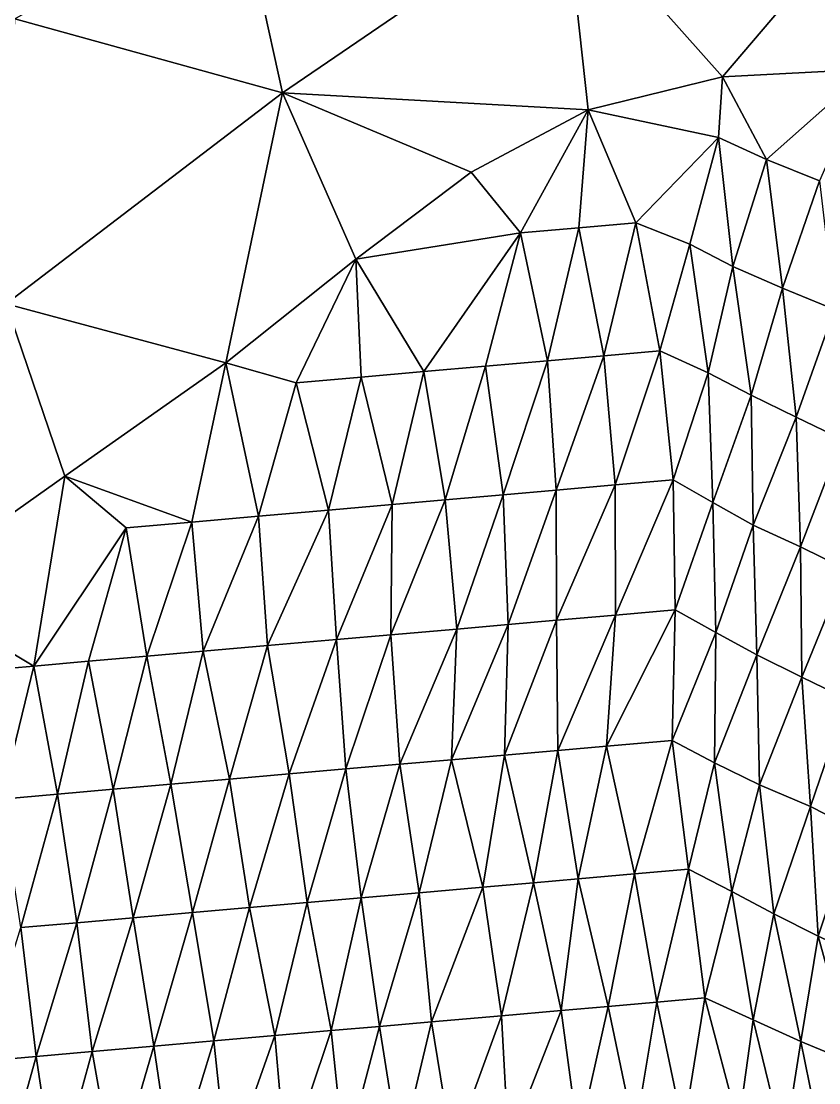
# Model space of a CAD drawing. Extents: x 993 to 3979, y 358 to 2875.
# Drawn here: x 1988 to 2272.5, y 1895.7 to 2274.3 of the extents above; entities that cross this region are included whole.
import ezdxf

# ---------------------------------------------------------------- set-up
doc = ezdxf.new("R2010")
doc.units = 0
doc.header["$MEASUREMENT"] = 0

msp = doc.modelspace()

# ---------------------------------------------------------------- linework, layer by layer
at = {"layer": 'modelTopoInnerCoarse_ts', "color": 2}
for points in [[(2253.91, 2225.04, 2295.73), (2238.22, 2254.5, 2265.97), (2290.25, 2257.25, 2294.59), (2253.91, 2225.04, 2295.73)], [(2272.77, 2217.4, 2306.84), (2253.91, 2225.04, 2295.73), (2290.25, 2257.25, 2294.59), (2272.77, 2217.4, 2306.84)], [(2236.74, 2232.83, 2280.12), (2190.22, 2242.75, 2250.29), (2238.22, 2254.5, 2265.97), (2236.74, 2232.83, 2280.12)], [(2253.91, 2225.04, 2295.73), (2236.74, 2232.83, 2280.12), (2238.22, 2254.5, 2265.97), (2253.91, 2225.04, 2295.73)], [(2166.08, 2198.8, 2257.69), (2148.53, 2220.5, 2249.4), (2190.22, 2242.75, 2250.29), (2166.08, 2198.8, 2257.69)], [(2186.93, 2200.63, 2267.94), (2166.08, 2198.8, 2257.69), (2190.22, 2242.75, 2250.29), (2186.93, 2200.63, 2267.94)], [(2207.23, 2202.4, 2279.64), (2186.93, 2200.63, 2267.94), (2190.22, 2242.75, 2250.29), (2207.23, 2202.4, 2279.64)], [(2236.74, 2232.83, 2280.12), (2207.23, 2202.4, 2279.64), (2190.22, 2242.75, 2250.29), (2236.74, 2232.83, 2280.12)], [(2236.74, 2232.83, 2280.12), (2226.56, 2194.8, 2289.51), (2207.23, 2202.4, 2279.64), (2236.74, 2232.83, 2280.12)], [(2241.82, 2186.84, 2310.22), (2226.56, 2194.8, 2289.51), (2236.74, 2232.83, 2280.12), (2241.82, 2186.84, 2310.22)], [(2241.82, 2186.84, 2310.22), (2236.74, 2232.83, 2280.12), (2253.91, 2225.04, 2295.73), (2241.82, 2186.84, 2310.22)], [(2259.6, 2179.1, 2324.21), (2241.82, 2186.84, 2310.22), (2253.91, 2225.04, 2295.73), (2259.6, 2179.1, 2324.21)], [(2259.6, 2179.1, 2324.21), (2253.91, 2225.04, 2295.73), (2272.77, 2217.4, 2306.84), (2259.6, 2179.1, 2324.21)], [(2166.08, 2198.8, 2257.69), (2107.38, 2189.5, 2251.12), (2148.53, 2220.5, 2249.4), (2166.08, 2198.8, 2257.69)], [(2278.15, 2171.43, 2336.16), (2259.6, 2179.1, 2324.21), (2272.77, 2217.4, 2306.84), (2278.15, 2171.43, 2336.16)], [(2186.93, 2200.63, 2267.94), (2175.76, 2153.21, 2275.53), (2166.08, 2198.8, 2257.69), (2186.93, 2200.63, 2267.94)], [(2195.91, 2154.97, 2287.66), (2175.76, 2153.21, 2275.53), (2186.93, 2200.63, 2267.94), (2195.91, 2154.97, 2287.66)], [(2207.23, 2202.4, 2279.64), (2195.91, 2154.97, 2287.66), (2186.93, 2200.63, 2267.94), (2207.23, 2202.4, 2279.64)], [(2215.85, 2156.72, 2300.32), (2195.91, 2154.97, 2287.66), (2207.23, 2202.4, 2279.64), (2215.85, 2156.72, 2300.32)], [(2226.56, 2194.8, 2289.51), (2215.85, 2156.72, 2300.32), (2207.23, 2202.4, 2279.64), (2226.56, 2194.8, 2289.51)], [(2166.08, 2198.8, 2257.69), (2131.62, 2149.35, 2261.53), (2107.38, 2189.5, 2251.12), (2166.08, 2198.8, 2257.69)], [(2166.08, 2198.8, 2257.69), (2153.59, 2151.27, 2268.8), (2131.62, 2149.35, 2261.53), (2166.08, 2198.8, 2257.69)], [(2175.76, 2153.21, 2275.53), (2153.59, 2151.27, 2268.8), (2166.08, 2198.8, 2257.69), (2175.76, 2153.21, 2275.53)], [(2233.03, 2148.93, 2315.91), (2215.85, 2156.72, 2300.32), (2226.56, 2194.8, 2289.51), (2233.03, 2148.93, 2315.91)], [(2233.03, 2148.93, 2315.91), (2226.56, 2194.8, 2289.51), (2241.82, 2186.84, 2310.22), (2233.03, 2148.93, 2315.91)], [(2086.15, 2145.37, 2251.09), (2061, 2152.5, 2249.84), (2107.38, 2189.5, 2251.12), (2086.15, 2145.37, 2251.09)], [(2109.27, 2147.39, 2255.27), (2086.15, 2145.37, 2251.09), (2107.38, 2189.5, 2251.12), (2109.27, 2147.39, 2255.27)], [(2131.62, 2149.35, 2261.53), (2109.27, 2147.39, 2255.27), (2107.38, 2189.5, 2251.12), (2131.62, 2149.35, 2261.53)], [(2248.36, 2140.97, 2336.43), (2233.03, 2148.93, 2315.91), (2241.82, 2186.84, 2310.22), (2248.36, 2140.97, 2336.43)], [(2248.36, 2140.97, 2336.43), (2241.82, 2186.84, 2310.22), (2259.6, 2179.1, 2324.21), (2248.36, 2140.97, 2336.43)], [(2264.52, 2133.09, 2354.75), (2248.36, 2140.97, 2336.43), (2259.6, 2179.1, 2324.21), (2264.52, 2133.09, 2354.75)], [(2264.52, 2133.09, 2354.75), (2259.6, 2179.1, 2324.21), (2278.15, 2171.43, 2336.16), (2264.52, 2133.09, 2354.75)], [(2280.72, 2125.21, 2372.96), (2264.52, 2133.09, 2354.75), (2278.15, 2171.43, 2336.16), (2280.72, 2125.21, 2372.96)], [(2195.91, 2154.97, 2287.66), (2178.85, 2107.04, 2310.93), (2175.76, 2153.21, 2275.53), (2195.91, 2154.97, 2287.66)], [(2195.91, 2154.97, 2287.66), (2199.95, 2108.89, 2320.53), (2178.85, 2107.04, 2310.93), (2195.91, 2154.97, 2287.66)], [(2215.85, 2156.72, 2300.32), (2199.95, 2108.89, 2320.53), (2195.91, 2154.97, 2287.66), (2215.85, 2156.72, 2300.32)], [(2220.54, 2110.69, 2331.47), (2199.95, 2108.89, 2320.53), (2215.85, 2156.72, 2300.32), (2220.54, 2110.69, 2331.47)], [(2233.03, 2148.93, 2315.91), (2220.54, 2110.69, 2331.47), (2215.85, 2156.72, 2300.32), (2233.03, 2148.93, 2315.91)], [(2048.87, 2095.67, 2262.43), (2003.53, 2112, 2255.97), (2061, 2152.5, 2249.84), (2048.87, 2095.67, 2262.43)], [(2072.66, 2097.75, 2264.87), (2048.87, 2095.67, 2262.43), (2061, 2152.5, 2249.84), (2072.66, 2097.75, 2264.87)], [(2086.15, 2145.37, 2251.09), (2072.66, 2097.75, 2264.87), (2061, 2152.5, 2249.84), (2086.15, 2145.37, 2251.09)], [(2153.59, 2151.27, 2268.8), (2139.26, 2103.58, 2284.82), (2131.62, 2149.35, 2261.53), (2153.59, 2151.27, 2268.8)], [(2159.94, 2105.39, 2295.52), (2139.26, 2103.58, 2284.82), (2153.59, 2151.27, 2268.8), (2159.94, 2105.39, 2295.52)], [(2175.76, 2153.21, 2275.53), (2159.94, 2105.39, 2295.52), (2153.59, 2151.27, 2268.8), (2175.76, 2153.21, 2275.53)], [(2178.85, 2107.04, 2310.93), (2159.94, 2105.39, 2295.52), (2175.76, 2153.21, 2275.53), (2178.85, 2107.04, 2310.93)], [(2109.27, 2147.39, 2255.27), (2097.6, 2099.93, 2264.21), (2086.15, 2145.37, 2251.09), (2109.27, 2147.39, 2255.27)], [(2120.3, 2101.92, 2269.53), (2097.6, 2099.93, 2264.21), (2109.27, 2147.39, 2255.27), (2120.3, 2101.92, 2269.53)], [(2131.62, 2149.35, 2261.53), (2120.3, 2101.92, 2269.53), (2109.27, 2147.39, 2255.27), (2131.62, 2149.35, 2261.53)], [(2139.26, 2103.58, 2284.82), (2120.3, 2101.92, 2269.53), (2131.62, 2149.35, 2261.53), (2139.26, 2103.58, 2284.82)], [(2234.74, 2102.64, 2355), (2220.54, 2110.69, 2331.47), (2233.03, 2148.93, 2315.91), (2234.74, 2102.64, 2355)], [(2234.74, 2102.64, 2355), (2233.03, 2148.93, 2315.91), (2248.36, 2140.97, 2336.43), (2234.74, 2102.64, 2355)], [(2097.6, 2099.93, 2264.21), (2072.66, 2097.75, 2264.87), (2086.15, 2145.37, 2251.09), (2097.6, 2099.93, 2264.21)], [(2249.13, 2094.6, 2378.03), (2234.74, 2102.64, 2355), (2248.36, 2140.97, 2336.43), (2249.13, 2094.6, 2378.03)], [(2249.13, 2094.6, 2378.03), (2248.36, 2140.97, 2336.43), (2264.52, 2133.09, 2354.75), (2249.13, 2094.6, 2378.03)], [(2266.03, 2086.78, 2394.36), (2249.13, 2094.6, 2378.03), (2264.52, 2133.09, 2354.75), (2266.03, 2086.78, 2394.36)], [(2266.03, 2086.78, 2394.36), (2264.52, 2133.09, 2354.75), (2280.72, 2125.21, 2372.96), (2266.03, 2086.78, 2394.36)], [(2282.23, 2078.91, 2412.55), (2266.03, 2086.78, 2394.36), (2280.72, 2125.21, 2372.96), (2282.23, 2078.91, 2412.55)], [(1992.49, 2044.3, 2258.88), (1946.62, 2071.75, 2253.01), (2003.53, 2112, 2255.97), (1992.49, 2044.3, 2258.88)], [(2025.46, 2093.62, 2259.02), (1992.49, 2044.3, 2258.88), (2003.53, 2112, 2255.97), (2025.46, 2093.62, 2259.02)], [(2048.87, 2095.67, 2262.43), (2025.46, 2093.62, 2259.02), (2003.53, 2112, 2255.97), (2048.87, 2095.67, 2262.43)], [(2200.06, 2062.46, 2363.88), (2199.95, 2108.89, 2320.53), (2220.54, 2110.69, 2331.47), (2200.06, 2062.46, 2363.88)], [(2200.06, 2062.46, 2363.88), (2220.54, 2110.69, 2331.47), (2221.24, 2064.31, 2373.24), (2200.06, 2062.46, 2363.88)], [(2234.74, 2102.64, 2355), (2221.24, 2064.31, 2373.24), (2220.54, 2110.69, 2331.47), (2234.74, 2102.64, 2355)], [(2159.94, 2105.39, 2295.52), (2143.46, 2057.51, 2317.27), (2139.26, 2103.58, 2284.82), (2159.94, 2105.39, 2295.52)], [(2159.94, 2105.39, 2295.52), (2161.69, 2059.1, 2334.5), (2143.46, 2057.51, 2317.27), (2159.94, 2105.39, 2295.52)], [(2178.85, 2107.04, 2310.93), (2161.69, 2059.1, 2334.5), (2159.94, 2105.39, 2295.52), (2178.85, 2107.04, 2310.93)], [(2178.85, 2107.04, 2310.93), (2178.99, 2060.62, 2354.19), (2161.69, 2059.1, 2334.5), (2178.85, 2107.04, 2310.93)], [(2199.95, 2108.89, 2320.53), (2178.99, 2060.62, 2354.19), (2178.85, 2107.04, 2310.93), (2199.95, 2108.89, 2320.53)], [(2199.95, 2108.89, 2320.53), (2200.06, 2062.46, 2363.88), (2178.99, 2060.62, 2354.19), (2199.95, 2108.89, 2320.53)], [(2100.52, 2053.75, 2300.06), (2097.6, 2099.93, 2264.21), (2120.3, 2101.92, 2269.53), (2100.52, 2053.75, 2300.06)], [(2100.52, 2053.75, 2300.06), (2120.3, 2101.92, 2269.53), (2119.83, 2055.44, 2314.42), (2100.52, 2053.75, 2300.06)], [(2119.83, 2055.44, 2314.42), (2120.3, 2101.92, 2269.53), (2139.26, 2103.58, 2284.82), (2119.83, 2055.44, 2314.42)], [(2119.83, 2055.44, 2314.42), (2139.26, 2103.58, 2284.82), (2143.46, 2057.51, 2317.27), (2119.83, 2055.44, 2314.42)], [(2235.84, 2056.29, 2395.71), (2221.24, 2064.31, 2373.24), (2234.74, 2102.64, 2355), (2235.84, 2056.29, 2395.71)], [(2235.84, 2056.29, 2395.71), (2234.74, 2102.64, 2355), (2249.13, 2094.6, 2378.03), (2235.84, 2056.29, 2395.71)], [(2052.96, 2049.59, 2295.19), (2048.87, 2095.67, 2262.43), (2072.66, 2097.75, 2264.87), (2052.96, 2049.59, 2295.19)], [(2052.96, 2049.59, 2295.19), (2072.66, 2097.75, 2264.87), (2075.85, 2051.59, 2300), (2052.96, 2049.59, 2295.19)], [(2075.85, 2051.59, 2300), (2072.66, 2097.75, 2264.87), (2097.6, 2099.93, 2264.21), (2075.85, 2051.59, 2300)], [(2075.85, 2051.59, 2300), (2097.6, 2099.93, 2264.21), (2100.52, 2053.75, 2300.06), (2075.85, 2051.59, 2300)], [(2048.87, 2095.67, 2262.43), (2032.89, 2047.83, 2282.87), (2025.46, 2093.62, 2259.02), (2048.87, 2095.67, 2262.43)], [(2052.96, 2049.59, 2295.19), (2032.89, 2047.83, 2282.87), (2048.87, 2095.67, 2262.43), (2052.96, 2049.59, 2295.19)], [(2250.39, 2048.27, 2418.31), (2235.84, 2056.29, 2395.71), (2249.13, 2094.6, 2378.03), (2250.39, 2048.27, 2418.31)], [(2250.39, 2048.27, 2418.31), (2249.13, 2094.6, 2378.03), (2266.03, 2086.78, 2394.36), (2250.39, 2048.27, 2418.31)], [(2025.46, 2093.62, 2259.02), (2011.99, 2046, 2272.74), (1992.49, 2044.3, 2258.88), (2025.46, 2093.62, 2259.02)], [(2032.89, 2047.83, 2282.87), (2011.99, 2046, 2272.74), (2025.46, 2093.62, 2259.02), (2032.89, 2047.83, 2282.87)], [(2266.48, 2040.38, 2436.81), (2250.39, 2048.27, 2418.31), (2266.03, 2086.78, 2394.36), (2266.48, 2040.38, 2436.81)], [(2266.48, 2040.38, 2436.81), (2266.03, 2086.78, 2394.36), (2282.23, 2078.91, 2412.55), (2266.48, 2040.38, 2436.81)], [(2282.65, 2032.51, 2455.08), (2266.48, 2040.38, 2436.81), (2282.23, 2078.91, 2412.55), (2282.65, 2032.51, 2455.08)], [(1992.49, 2044.3, 2258.88), (1970.54, 2042.38, 2251.59), (1946.62, 2071.75, 2253.01), (1992.49, 2044.3, 2258.88)], [(2221.24, 2064.31, 2373.24), (2196.82, 2015.74, 2416.13), (2200.06, 2062.46, 2363.88), (2221.24, 2064.31, 2373.24)], [(2221.24, 2064.31, 2373.24), (2220.17, 2017.78, 2419.74), (2196.82, 2015.74, 2416.13), (2221.24, 2064.31, 2373.24)], [(2235.84, 2056.29, 2395.71), (2220.17, 2017.78, 2419.74), (2221.24, 2064.31, 2373.24), (2235.84, 2056.29, 2395.71)], [(2178.99, 2060.62, 2354.19), (2160.42, 2012.55, 2381.51), (2161.69, 2059.1, 2334.5), (2178.99, 2060.62, 2354.19)], [(2178.99, 2060.62, 2354.19), (2179.45, 2014.22, 2396.62), (2160.42, 2012.55, 2381.51), (2178.99, 2060.62, 2354.19)], [(2200.06, 2062.46, 2363.88), (2179.45, 2014.22, 2396.62), (2178.99, 2060.62, 2354.19), (2200.06, 2062.46, 2363.88)], [(2200.06, 2062.46, 2363.88), (2196.82, 2015.74, 2416.13), (2179.45, 2014.22, 2396.62), (2200.06, 2062.46, 2363.88)], [(2143.46, 2057.51, 2317.27), (2123.07, 2009.28, 2349.43), (2119.83, 2055.44, 2314.42), (2143.46, 2057.51, 2317.27)], [(2143.46, 2057.51, 2317.27), (2141.48, 2010.89, 2366.19), (2123.07, 2009.28, 2349.43), (2143.46, 2057.51, 2317.27)], [(2161.69, 2059.1, 2334.5), (2141.48, 2010.89, 2366.19), (2143.46, 2057.51, 2317.27), (2161.69, 2059.1, 2334.5)], [(2161.69, 2059.1, 2334.5), (2160.42, 2012.55, 2381.51), (2141.48, 2010.89, 2366.19), (2161.69, 2059.1, 2334.5)], [(2235.36, 2009.81, 2440.63), (2220.17, 2017.78, 2419.74), (2235.84, 2056.29, 2395.71), (2235.36, 2009.81, 2440.63)], [(2235.36, 2009.81, 2440.63), (2235.84, 2056.29, 2395.71), (2250.39, 2048.27, 2418.31), (2235.36, 2009.81, 2440.63)], [(2100.52, 2053.75, 2300.06), (2083.58, 2005.83, 2323.04), (2075.85, 2051.59, 2300), (2100.52, 2053.75, 2300.06)], [(2103.78, 2007.6, 2335.03), (2083.58, 2005.83, 2323.04), (2100.52, 2053.75, 2300.06), (2103.78, 2007.6, 2335.03)], [(2119.83, 2055.44, 2314.42), (2103.78, 2007.6, 2335.03), (2100.52, 2053.75, 2300.06), (2119.83, 2055.44, 2314.42)], [(2119.83, 2055.44, 2314.42), (2123.07, 2009.28, 2349.43), (2103.78, 2007.6, 2335.03), (2119.83, 2055.44, 2314.42)], [(2052.96, 2049.59, 2295.19), (2041.38, 2002.14, 2303.89), (2032.89, 2047.83, 2282.87), (2052.96, 2049.59, 2295.19)], [(2062.35, 2003.97, 2313.8), (2041.38, 2002.14, 2303.89), (2052.96, 2049.59, 2295.19), (2062.35, 2003.97, 2313.8)], [(2075.85, 2051.59, 2300), (2062.35, 2003.97, 2313.8), (2052.96, 2049.59, 2295.19), (2075.85, 2051.59, 2300)], [(2083.58, 2005.83, 2323.04), (2062.35, 2003.97, 2313.8), (2075.85, 2051.59, 2300), (2083.58, 2005.83, 2323.04)], [(2011.99, 2046, 2272.74), (2001.02, 1998.61, 2279.81), (1992.49, 2044.3, 2258.88), (2011.99, 2046, 2272.74)], [(2020.82, 2000.34, 2292.85), (2001.02, 1998.61, 2279.81), (2011.99, 2046, 2272.74), (2020.82, 2000.34, 2292.85)], [(2032.89, 2047.83, 2282.87), (2020.82, 2000.34, 2292.85), (2011.99, 2046, 2272.74), (2032.89, 2047.83, 2282.87)], [(2041.38, 2002.14, 2303.89), (2020.82, 2000.34, 2292.85), (2032.89, 2047.83, 2282.87), (2041.38, 2002.14, 2303.89)], [(2251.37, 2001.92, 2459.34), (2235.36, 2009.81, 2440.63), (2250.39, 2048.27, 2418.31), (2251.37, 2001.92, 2459.34)], [(2251.37, 2001.92, 2459.34), (2250.39, 2048.27, 2418.31), (2266.48, 2040.38, 2436.81), (2251.37, 2001.92, 2459.34)], [(1992.49, 2044.3, 2258.88), (1980.97, 1996.85, 2267.44), (1970.54, 2042.38, 2251.59), (1992.49, 2044.3, 2258.88)], [(2001.02, 1998.61, 2279.81), (1980.97, 1996.85, 2267.44), (1992.49, 2044.3, 2258.88), (2001.02, 1998.61, 2279.81)], [(2269.63, 1994.22, 2472.05), (2251.37, 2001.92, 2459.34), (2266.48, 2040.38, 2436.81), (2269.63, 1994.22, 2472.05)], [(2269.63, 1994.22, 2472.05), (2266.48, 2040.38, 2436.81), (2282.65, 2032.51, 2455.08), (2269.63, 1994.22, 2472.05)], [(2285.14, 1986.28, 2492.1), (2269.63, 1994.22, 2472.05), (2282.65, 2032.51, 2455.08), (2285.14, 1986.28, 2492.1)], [(2196.82, 2015.74, 2416.13), (2186.69, 1968.41, 2420.98), (2179.45, 2014.22, 2396.62), (2196.82, 2015.74, 2416.13)], [(2206.83, 1970.17, 2433.11), (2186.69, 1968.41, 2420.98), (2196.82, 2015.74, 2416.13), (2206.83, 1970.17, 2433.11)], [(2220.17, 2017.78, 2419.74), (2206.83, 1970.17, 2433.11), (2196.82, 2015.74, 2416.13), (2220.17, 2017.78, 2419.74)], [(2226.1, 1971.86, 2447.56), (2206.83, 1970.17, 2433.11), (2220.17, 2017.78, 2419.74), (2226.1, 1971.86, 2447.56)], [(2235.36, 2009.81, 2440.63), (2226.1, 1971.86, 2447.56), (2220.17, 2017.78, 2419.74), (2235.36, 2009.81, 2440.63)], [(2141.48, 2010.89, 2366.19), (2129.97, 1963.45, 2374.69), (2123.07, 2009.28, 2349.43), (2141.48, 2010.89, 2366.19)], [(2152.68, 1965.44, 2379.98), (2129.97, 1963.45, 2374.69), (2141.48, 2010.89, 2366.19), (2152.68, 1965.44, 2379.98)], [(2160.42, 2012.55, 2381.51), (2152.68, 1965.44, 2379.98), (2141.48, 2010.89, 2366.19), (2160.42, 2012.55, 2381.51)], [(2170.77, 1967.02, 2397.6), (2152.68, 1965.44, 2379.98), (2160.42, 2012.55, 2381.51), (2170.77, 1967.02, 2397.6)], [(2179.45, 2014.22, 2396.62), (2170.77, 1967.02, 2397.6), (2160.42, 2012.55, 2381.51), (2179.45, 2014.22, 2396.62)], [(2186.69, 1968.41, 2420.98), (2170.77, 1967.02, 2397.6), (2179.45, 2014.22, 2396.62), (2186.69, 1968.41, 2420.98)], [(2103.78, 2007.6, 2335.03), (2090.07, 1959.96, 2349.4), (2083.58, 2005.83, 2323.04), (2103.78, 2007.6, 2335.03)], [(2109.29, 1961.64, 2363.98), (2090.07, 1959.96, 2349.4), (2103.78, 2007.6, 2335.03), (2109.29, 1961.64, 2363.98)], [(2123.07, 2009.28, 2349.43), (2109.29, 1961.64, 2363.98), (2103.78, 2007.6, 2335.03), (2123.07, 2009.28, 2349.43)], [(2129.97, 1963.45, 2374.69), (2109.29, 1961.64, 2363.98), (2123.07, 2009.28, 2349.43), (2129.97, 1963.45, 2374.69)], [(2241.54, 1963.91, 2467.8), (2226.1, 1971.86, 2447.56), (2235.36, 2009.81, 2440.63), (2241.54, 1963.91, 2467.8)], [(2241.54, 1963.91, 2467.8), (2235.36, 2009.81, 2440.63), (2251.37, 2001.92, 2459.34), (2241.54, 1963.91, 2467.8)], [(2062.35, 2003.97, 2313.8), (2049.17, 1956.38, 2326.76), (2041.38, 2002.14, 2303.89), (2062.35, 2003.97, 2313.8)], [(2069.47, 1958.16, 2338.48), (2049.17, 1956.38, 2326.76), (2062.35, 2003.97, 2313.8), (2069.47, 1958.16, 2338.48)], [(2083.58, 2005.83, 2323.04), (2069.47, 1958.16, 2338.48), (2062.35, 2003.97, 2313.8), (2083.58, 2005.83, 2323.04)], [(2090.07, 1959.96, 2349.4), (2069.47, 1958.16, 2338.48), (2083.58, 2005.83, 2323.04), (2090.07, 1959.96, 2349.4)], [(2020.82, 2000.34, 2292.85), (2007.83, 1952.76, 2305.3), (2001.02, 1998.61, 2279.81), (2020.82, 2000.34, 2292.85)], [(2027.98, 1954.53, 2317.42), (2007.83, 1952.76, 2305.3), (2020.82, 2000.34, 2292.85), (2027.98, 1954.53, 2317.42)], [(2041.38, 2002.14, 2303.89), (2027.98, 1954.53, 2317.42), (2020.82, 2000.34, 2292.85), (2041.38, 2002.14, 2303.89)], [(2049.17, 1956.38, 2326.76), (2027.98, 1954.53, 2317.42), (2041.38, 2002.14, 2303.89), (2049.17, 1956.38, 2326.76)], [(2256.47, 1955.93, 2489.38), (2241.54, 1963.91, 2467.8), (2251.37, 2001.92, 2459.34), (2256.47, 1955.93, 2489.38)], [(2256.47, 1955.93, 2489.38), (2251.37, 2001.92, 2459.34), (2269.63, 1994.22, 2472.05), (2256.47, 1955.93, 2489.38)], [(2001.02, 1998.61, 2279.81), (1987.95, 1951.02, 2292.47), (1980.97, 1996.85, 2267.44), (2001.02, 1998.61, 2279.81)], [(2007.83, 1952.76, 2305.3), (1987.95, 1951.02, 2292.47), (2001.02, 1998.61, 2279.81), (2007.83, 1952.76, 2305.3)], [(2272.27, 1948.01, 2508.65), (2256.47, 1955.93, 2489.38), (2269.63, 1994.22, 2472.05), (2272.27, 1948.01, 2508.65)], [(2272.27, 1948.01, 2508.65), (2269.63, 1994.22, 2472.05), (2285.14, 1986.28, 2492.1), (2272.27, 1948.01, 2508.65)], [(2285.14, 1986.28, 2492.1), (2289.12, 1940.19, 2525.13), (2272.27, 1948.01, 2508.65), (2285.14, 1986.28, 2492.1)], [(2206.83, 1970.17, 2433.11), (2197.45, 1922.91, 2435.95), (2186.69, 1968.41, 2420.98), (2206.83, 1970.17, 2433.11)], [(2214.71, 1924.42, 2455.75), (2197.45, 1922.91, 2435.95), (2206.83, 1970.17, 2433.11), (2214.71, 1924.42, 2455.75)], [(2226.1, 1971.86, 2447.56), (2214.71, 1924.42, 2455.75), (2206.83, 1970.17, 2433.11), (2226.1, 1971.86, 2447.56)], [(2231.88, 1925.93, 2475.82), (2214.71, 1924.42, 2455.75), (2226.1, 1971.86, 2447.56), (2231.88, 1925.93, 2475.82)], [(2241.54, 1963.91, 2467.8), (2231.88, 1925.93, 2475.82), (2226.1, 1971.86, 2447.56), (2241.54, 1963.91, 2467.8)], [(2152.68, 1965.44, 2379.98), (2134.39, 1917.4, 2406.55), (2129.97, 1963.45, 2374.69), (2152.68, 1965.44, 2379.98)], [(2159.4, 1919.58, 2405.72), (2134.39, 1917.4, 2406.55), (2152.68, 1965.44, 2379.98), (2159.4, 1919.58, 2405.72)], [(2170.77, 1967.02, 2397.6), (2159.4, 1919.58, 2405.72), (2152.68, 1965.44, 2379.98), (2170.77, 1967.02, 2397.6)], [(2180.69, 1921.45, 2414.81), (2159.4, 1919.58, 2405.72), (2170.77, 1967.02, 2397.6), (2180.69, 1921.45, 2414.81)], [(2186.69, 1968.41, 2420.98), (2180.69, 1921.45, 2414.81), (2170.77, 1967.02, 2397.6), (2186.69, 1968.41, 2420.98)], [(2197.45, 1922.91, 2435.95), (2180.69, 1921.45, 2414.81), (2186.69, 1968.41, 2420.98), (2197.45, 1922.91, 2435.95)], [(2109.29, 1961.64, 2363.98), (2098.64, 1914.27, 2370.2), (2090.07, 1959.96, 2349.4), (2109.29, 1961.64, 2363.98)], [(2115.8, 1915.77, 2390.27), (2098.64, 1914.27, 2370.2), (2109.29, 1961.64, 2363.98), (2115.8, 1915.77, 2390.27)], [(2129.97, 1963.45, 2374.69), (2115.8, 1915.77, 2390.27), (2109.29, 1961.64, 2363.98), (2129.97, 1963.45, 2374.69)], [(2134.39, 1917.4, 2406.55), (2115.8, 1915.77, 2390.27), (2129.97, 1963.45, 2374.69), (2134.39, 1917.4, 2406.55)], [(2249.13, 1918.14, 2491.23), (2231.88, 1925.93, 2475.82), (2241.54, 1963.91, 2467.8), (2249.13, 1918.14, 2491.23)], [(2249.13, 1918.14, 2491.23), (2241.54, 1963.91, 2467.8), (2256.47, 1955.93, 2489.38), (2249.13, 1918.14, 2491.23)], [(2069.47, 1958.16, 2338.48), (2056.69, 1910.6, 2350.37), (2049.17, 1956.38, 2326.76), (2069.47, 1958.16, 2338.48)], [(2078.48, 1912.5, 2358.13), (2056.69, 1910.6, 2350.37), (2069.47, 1958.16, 2338.48), (2078.48, 1912.5, 2358.13)], [(2090.07, 1959.96, 2349.4), (2078.48, 1912.5, 2358.13), (2069.47, 1958.16, 2338.48), (2090.07, 1959.96, 2349.4)], [(2098.64, 1914.27, 2370.2), (2078.48, 1912.5, 2358.13), (2090.07, 1959.96, 2349.4), (2098.64, 1914.27, 2370.2)], [(2027.98, 1954.53, 2317.42), (2013.39, 1906.81, 2334.14), (2007.83, 1952.76, 2305.3), (2027.98, 1954.53, 2317.42)], [(2035.3, 1908.73, 2341.56), (2013.39, 1906.81, 2334.14), (2027.98, 1954.53, 2317.42), (2035.3, 1908.73, 2341.56)], [(2049.17, 1956.38, 2326.76), (2035.3, 1908.73, 2341.56), (2027.98, 1954.53, 2317.42), (2049.17, 1956.38, 2326.76)], [(2056.69, 1910.6, 2350.37), (2035.3, 1908.73, 2341.56), (2049.17, 1956.38, 2326.76), (2056.69, 1910.6, 2350.37)], [(2256.47, 1955.93, 2489.38), (2266.11, 1910.33, 2507.35), (2249.13, 1918.14, 2491.23), (2256.47, 1955.93, 2489.38)], [(2256.47, 1955.93, 2489.38), (2272.27, 1948.01, 2508.65), (2266.11, 1910.33, 2507.35), (2256.47, 1955.93, 2489.38)], [(1993.39, 1905.06, 2321.61), (1973.05, 1903.28, 2310.02), (1987.95, 1951.02, 2292.47), (1993.39, 1905.06, 2321.61)], [(2007.83, 1952.76, 2305.3), (1993.39, 1905.06, 2321.61), (1987.95, 1951.02, 2292.47), (2007.83, 1952.76, 2305.3)], [(2013.39, 1906.81, 2334.14), (1993.39, 1905.06, 2321.61), (2007.83, 1952.76, 2305.3), (2013.39, 1906.81, 2334.14)], [(2272.27, 1948.01, 2508.65), (2284.75, 1902.67, 2519.03), (2266.11, 1910.33, 2507.35), (2272.27, 1948.01, 2508.65)], [(2272.27, 1948.01, 2508.65), (2289.12, 1940.19, 2525.13), (2284.75, 1902.67, 2519.03), (2272.27, 1948.01, 2508.65)], [(2214.71, 1924.42, 2455.75), (2206.86, 1877.3, 2454.51), (2197.45, 1922.91, 2435.95), (2214.71, 1924.42, 2455.75)], [(2224.32, 1878.83, 2473.79), (2206.86, 1877.3, 2454.51), (2214.71, 1924.42, 2455.75), (2224.32, 1878.83, 2473.79)], [(2231.88, 1925.93, 2475.82), (2224.32, 1878.83, 2473.79), (2214.71, 1924.42, 2455.75), (2231.88, 1925.93, 2475.82)], [(2243.84, 1880.53, 2487.58), (2224.32, 1878.83, 2473.79), (2231.88, 1925.93, 2475.82), (2243.84, 1880.53, 2487.58)], [(2243.84, 1880.53, 2487.58), (2231.88, 1925.93, 2475.82), (2249.13, 1918.14, 2491.23), (2243.84, 1880.53, 2487.58)], [(2180.69, 1921.45, 2414.81), (2161.89, 1873.36, 2442.73), (2159.4, 1919.58, 2405.72), (2180.69, 1921.45, 2414.81)], [(2186.83, 1875.55, 2442.07), (2161.89, 1873.36, 2442.73), (2180.69, 1921.45, 2414.81), (2186.83, 1875.55, 2442.07)], [(2197.45, 1922.91, 2435.95), (2186.83, 1875.55, 2442.07), (2180.69, 1921.45, 2414.81), (2197.45, 1922.91, 2435.95)], [(2206.86, 1877.3, 2454.51), (2186.83, 1875.55, 2442.07), (2197.45, 1922.91, 2435.95), (2206.86, 1877.3, 2454.51)], [(2134.39, 1917.4, 2406.55), (2123.08, 1869.97, 2414.53), (2115.8, 1915.77, 2390.27), (2134.39, 1917.4, 2406.55)], [(2141.82, 1871.61, 2430.39), (2123.08, 1869.97, 2414.53), (2134.39, 1917.4, 2406.55), (2141.82, 1871.61, 2430.39)], [(2159.4, 1919.58, 2405.72), (2141.82, 1871.61, 2430.39), (2134.39, 1917.4, 2406.55), (2159.4, 1919.58, 2405.72)], [(2161.89, 1873.36, 2442.73), (2141.82, 1871.61, 2430.39), (2159.4, 1919.58, 2405.72), (2161.89, 1873.36, 2442.73)], [(2260.22, 1872.67, 2505.31), (2243.84, 1880.53, 2487.58), (2249.13, 1918.14, 2491.23), (2260.22, 1872.67, 2505.31)], [(2260.22, 1872.67, 2505.31), (2249.13, 1918.14, 2491.23), (2266.11, 1910.33, 2507.35), (2260.22, 1872.67, 2505.31)], [(2078.48, 1912.5, 2358.13), (2061.66, 1864.59, 2380.76), (2056.69, 1910.6, 2350.37), (2078.48, 1912.5, 2358.13)], [(2082.59, 1866.43, 2390.8), (2061.66, 1864.59, 2380.76), (2078.48, 1912.5, 2358.13), (2082.59, 1866.43, 2390.8)], [(2098.64, 1914.27, 2370.2), (2082.59, 1866.43, 2390.8), (2078.48, 1912.5, 2358.13), (2098.64, 1914.27, 2370.2)], [(2103.38, 1868.24, 2401.23), (2082.59, 1866.43, 2390.8), (2098.64, 1914.27, 2370.2), (2103.38, 1868.24, 2401.23)], [(2115.8, 1915.77, 2390.27), (2103.38, 1868.24, 2401.23), (2098.64, 1914.27, 2370.2), (2115.8, 1915.77, 2390.27)], [(2123.08, 1869.97, 2414.53), (2103.38, 1868.24, 2401.23), (2115.8, 1915.77, 2390.27), (2123.08, 1869.97, 2414.53)], [(2035.3, 1908.73, 2341.56), (2021.47, 1861.08, 2356.25), (2013.39, 1906.81, 2334.14), (2035.3, 1908.73, 2341.56)], [(2042.06, 1862.88, 2367.2), (2021.47, 1861.08, 2356.25), (2035.3, 1908.73, 2341.56), (2042.06, 1862.88, 2367.2)], [(2056.69, 1910.6, 2350.37), (2042.06, 1862.88, 2367.2), (2035.3, 1908.73, 2341.56), (2056.69, 1910.6, 2350.37)], [(2061.66, 1864.59, 2380.76), (2042.06, 1862.88, 2367.2), (2056.69, 1910.6, 2350.37), (2061.66, 1864.59, 2380.76)], [(2275.37, 1864.7, 2526.32), (2260.22, 1872.67, 2505.31), (2266.11, 1910.33, 2507.35), (2275.37, 1864.7, 2526.32)], [(2275.37, 1864.7, 2526.32), (2266.11, 1910.33, 2507.35), (2284.75, 1902.67, 2519.03), (2275.37, 1864.7, 2526.32)], [(1993.39, 1905.06, 2321.61), (1980, 1857.45, 2335.13), (1973.05, 1903.28, 2310.02), (1993.39, 1905.06, 2321.61)], [(2000.28, 1859.22, 2346.9), (1980, 1857.45, 2335.13), (1993.39, 1905.06, 2321.61), (2000.28, 1859.22, 2346.9)], [(2013.39, 1906.81, 2334.14), (2000.28, 1859.22, 2346.9), (1993.39, 1905.06, 2321.61), (2013.39, 1906.81, 2334.14)], [(2021.47, 1861.08, 2356.25), (2000.28, 1859.22, 2346.9), (2013.39, 1906.81, 2334.14), (2021.47, 1861.08, 2356.25)]]:
    msp.add_3dface(points, dxfattribs=at)
at = {"layer": 'modelTopoOuterCoarse_ts', "color": 42}
for points in [[(2238.22, 2254.5, 2265.97), (2182.1, 2317.64, 2277.97), (2313.47, 2342.87, 2272.7), (2238.22, 2254.5, 2265.97)], [(2290.25, 2257.25, 2294.59), (2238.22, 2254.5, 2265.97), (2313.47, 2342.87, 2272.7), (2290.25, 2257.25, 2294.59)], [(2081.27, 2248.75, 2291.2), (1985.72, 2275.11, 2332.72), (2065.29, 2321.13, 2325.41), (2081.27, 2248.75, 2291.2)], [(2081.27, 2248.75, 2291.2), (2065.29, 2321.13, 2325.41), (2182.1, 2317.64, 2277.97), (2081.27, 2248.75, 2291.2)], [(2190.22, 2242.75, 2250.29), (2081.27, 2248.75, 2291.2), (2182.1, 2317.64, 2277.97), (2190.22, 2242.75, 2250.29)], [(2182.1, 2317.64, 2277.97), (2238.22, 2254.5, 2265.97), (2190.22, 2242.75, 2250.29), (2182.1, 2317.64, 2277.97)], [(1985.72, 2275.11, 2332.72), (2081.27, 2248.75, 2291.2), (1982.62, 2173.52, 2280.93), (1985.72, 2275.11, 2332.72)], [(1982.62, 2173.52, 2280.93), (2081.27, 2248.75, 2291.2), (2061, 2152.5, 2249.84), (1982.62, 2173.52, 2280.93)], [(2081.27, 2248.75, 2291.2), (2107.38, 2189.5, 2251.12), (2061, 2152.5, 2249.84), (2081.27, 2248.75, 2291.2)], [(2107.38, 2189.5, 2251.12), (2081.27, 2248.75, 2291.2), (2148.53, 2220.5, 2249.4), (2107.38, 2189.5, 2251.12)], [(2148.53, 2220.5, 2249.4), (2081.27, 2248.75, 2291.2), (2190.22, 2242.75, 2250.29), (2148.53, 2220.5, 2249.4)], [(1982.62, 2173.52, 2280.93), (2003.53, 2112, 2255.97), (1946.62, 2071.75, 2253.01), (1982.62, 2173.52, 2280.93)], [(2061, 2152.5, 2249.84), (2003.53, 2112, 2255.97), (1982.62, 2173.52, 2280.93), (2061, 2152.5, 2249.84)]]:
    msp.add_3dface(points, dxfattribs=at)

doc.saveas('drawing.dxf')
